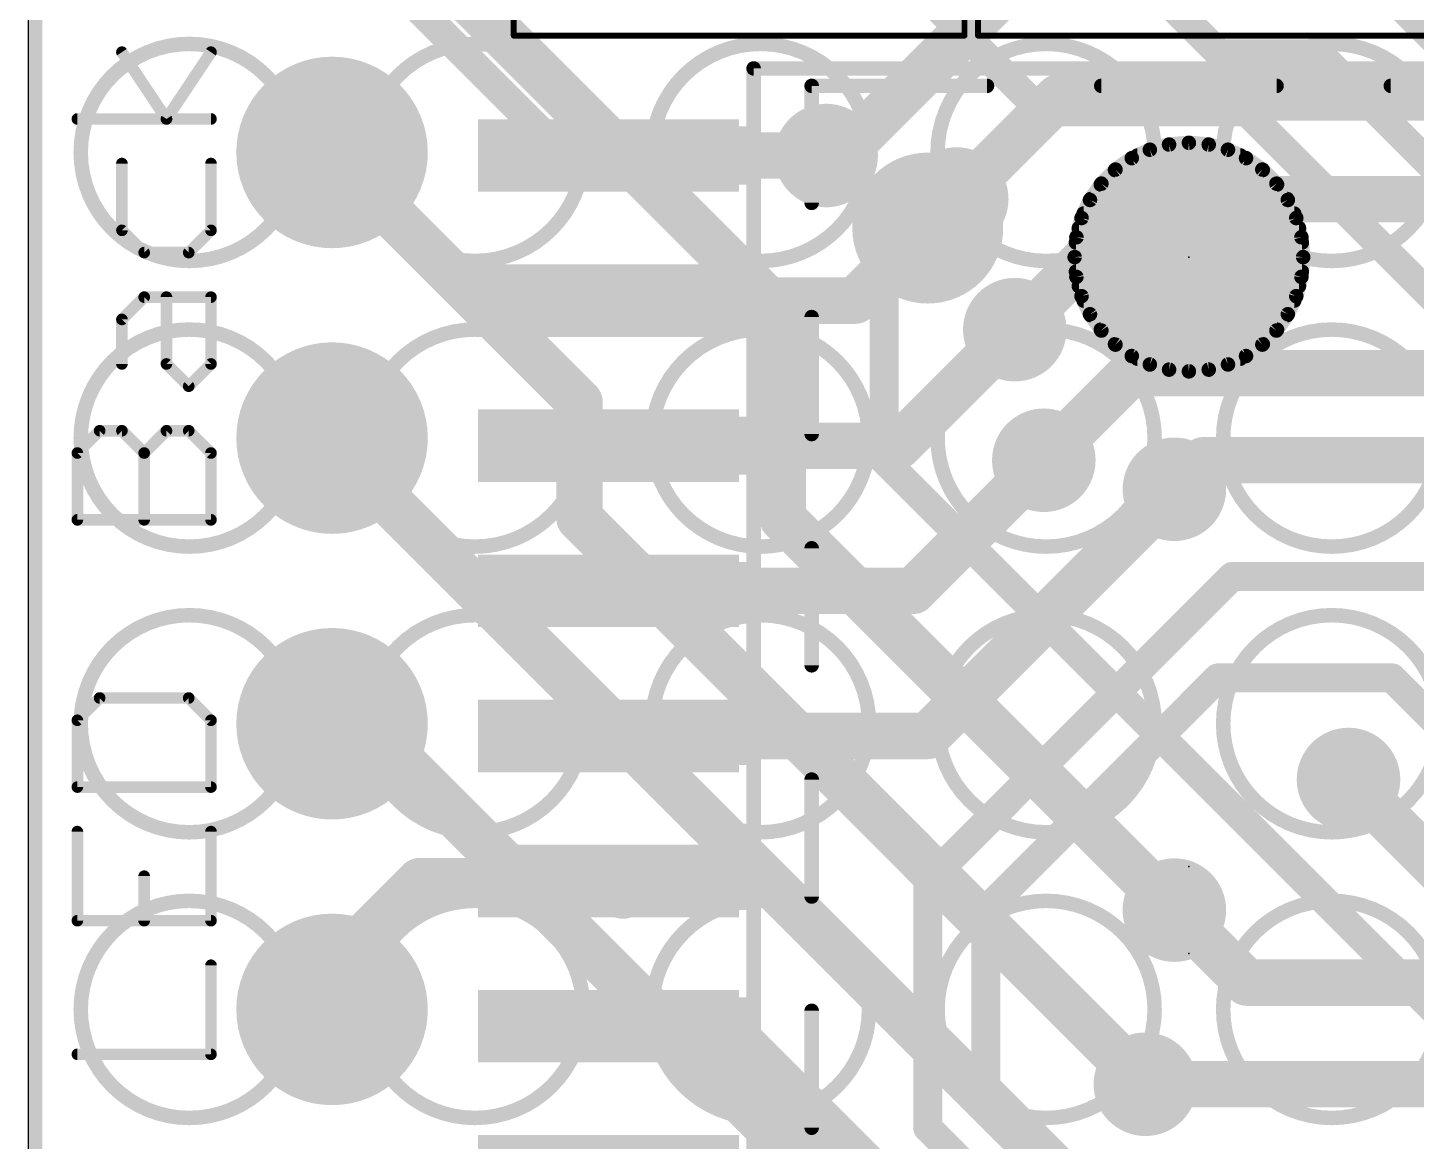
# Model space of a CAD drawing. Extents: x -10.2 to 10.2, y -14 to 14.
# Drawn here: x -10.16 to 1.99, y -2.4 to 7.34 of the extents above; entities that cross this region are included whole.
import ezdxf

# ---------------------------------------------------------------- set-up
doc = ezdxf.new("R2010")
doc.units = 0
for name, color, linetype in [('1', 12, 'CONTINUOUS'), ('16', 132, 'CONTINUOUS'), ('17', 110, 'CONTINUOUS'), ('18', 110, 'CONTINUOUS'), ('20', 53, 'CONTINUOUS'), ('21', 253, 'CONTINUOUS'), ('22', 253, 'CONTINUOUS'), ('23', 53, 'CONTINUOUS'), ('24', 53, 'CONTINUOUS'), ('39', 12, 'CONTINUOUS'), ('41', 12, 'CONTINUOUS'), ('51', 253, 'CONTINUOUS'), ('52', 253, 'CONTINUOUS')]:
    doc.layers.add(name, color=color, linetype=linetype)

# ---------------------------------------------------------------- blocks, each defined once
blk = doc.blocks.new('ROUNDP')
at = {"const_width": 0.5}
blk.add_lwpolyline([(0, -0.25, 1), (0, 0.25, 1), (0, -0.25)], format="xyb", dxfattribs=at)
blk = doc.blocks.new('PIE')
at = {"const_width": 0.5}
blk.add_lwpolyline([(0, -0.25, 1), (0, 0.25, 1), (0, -0.25)], format="xyb", dxfattribs=at)
blk = doc.blocks.new('RECT')
blk.add_solid([(-0.5, -0.5), (0.5, -0.5), (-0.5, 0.5), (0.5, 0.5)])
blk = doc.blocks.new('ROUNDV')
at = {"const_width": 0.5}
blk.add_lwpolyline([(0, -0.25, 1), (0, 0.25, 1), (0, -0.25)], format="xyb", dxfattribs=at)

msp = doc.modelspace()

# ---------------------------------------------------------------- linework, layer by layer
at = {"layer": '1'}
for points, const_width in [([(-2.937, 8.255), (-1.286, 6.604)], 0.254), ([(0.27, 7.112), (-0.873, 8.255)], 0.254), ([(1.127, 8.255), (3.286, 6.096)], 0.254), ([(-5.461, 6.223), (-6.731, 7.493)], 0.254), ([(1.143, 7.112), (0.27, 7.112)], 0.254), ([(3.302, 4.953), (1.143, 7.112)], 0.254), ([(-1.286, 6.604), (0.508, 6.604)], 0.254), ([(0.508, 6.604), (3.429, 3.683)], 0.254), ([(-4.953, 6.223), (-5.461, 6.223)], 0.254), ([(-5.08, 6.223), (-4.953, 6.223)], 0.4064), ([(-4.953, 6.223), (-3.175, 6.223)], 0.4064), ([(-2.032, 5.842), (-2.921, 4.953)], 0.4064), ([(-2.921, 4.953), (-5.08, 4.953)], 0.4064), ([(-2.54, 3.683), (-1.524, 4.699)], 0.4064), ([(-2.54, 3.683), (-5.08, 3.683)], 0.4064), ([(-2.413, 2.413), (-1.27, 3.556)], 0.4064), ([(-2.286, 1.143), (-0.127, 3.302)], 0.4064), ([(-2.413, 2.413), (-5.08, 2.413)], 0.4064), ([(-2.286, -0.127), (0.381, 2.54)], 0.254), ([(0.381, 2.54), (2.54, 2.54)], 0.254), ([(0.254, 1.651), (-1.778, -0.381)], 0.254), ([(1.778, 1.651), (0.254, 1.651)], 0.254), ([(2.286, 1.143), (1.778, 1.651)], 0.254), ([(-2.286, 1.143), (-5.08, 1.143)], 0.4064), ([(1.397, 0.762), (2.286, -0.127)], 0.4064), ([(-6.731, -0.127), (-7.5, -0.896)], 0.4064), ([(-5.08, -0.127), (-6.731, -0.127)], 0.4064), ([(-4.953, -0.254), (-5.08, -0.127)], 0.4064), ([(-2.286, -0.127), (-2.286, -2.286)], 0.254), ([(-0.127, -0.381), (0.508, -1.016)], 0.4064), ([(-1.778, -0.381), (-1.778, -2.032)], 0.254), ([(-7.5, -0.896), (-7.5, -1.25)], 0.4064), ([(0.508, -1.016), (2.54, -1.016)], 0.4064), ([(0.508, -1.016), (1.524, -1.016)], 0.4064), ([(-4.064, -1.397), (-5.08, -1.397)], 0.4064), ([(-1.016, -4.445), (-4.064, -1.397)], 0.4064), ([(-0.381, -1.905), (2.286, -1.905)], 0.4064), ([(-1.778, -2.032), (0.381, -4.191)], 0.254), ([(-2.286, -2.286), (-0.127, -4.445)], 0.254)]:
    msp.add_lwpolyline(points, dxfattribs=dict(at, const_width=const_width))
for points, const_width in [([(0.27, 7.1755, 1), (0.27, 7.0485)], 0.127), ([(0.2251, 7.0671, 1), (0.3149, 7.1569)], 0.127), ([(1.1879, 7.1569, 1), (1.0981, 7.0671)], 0.127), ([(1.143, 7.0485, 1), (1.143, 7.1755)], 0.127), ([(-1.286, 6.6675, 1), (-1.286, 6.5405)], 0.127), ([(-1.3309, 6.5591, 1), (-1.2411, 6.6489)], 0.127), ([(0.5529, 6.6489, 1), (0.4631, 6.5591)], 0.127), ([(0.508, 6.5405, 1), (0.508, 6.6675)], 0.127), ([(-5.461, 6.2865, 1), (-5.461, 6.1595)], 0.127), ([(-5.5059, 6.1781, 1), (-5.4161, 6.2679)], 0.127), ([(-5.08, 6.3246, 1), (-5.08, 6.1214)], 0.2032), ([(-4.953, 6.3246, 1), (-4.953, 6.1214)], 0.2032), ([(-4.953, 6.1214, 1), (-4.953, 6.3246)], 0.2032), ([(-4.953, 6.1595, 1), (-4.953, 6.2865)], 0.127), ([(-3.175, 6.1214, 1), (-3.175, 6.3246)], 0.2032), ([(-1.9602, 5.7702, 1), (-2.1038, 5.9138)], 0.2032), ([(-5.08, 5.0546, 1), (-5.08, 4.8514)], 0.2032), ([(-2.9928, 5.0248, 1), (-2.8492, 4.8812)], 0.2032), ([(-2.921, 4.8514, 1), (-2.921, 5.0546)], 0.2032), ([(-1.4522, 4.6272, 1), (-1.5958, 4.7708)], 0.2032), ([(-5.08, 3.7846, 1), (-5.08, 3.5814)], 0.2032), ([(-2.6118, 3.7548, 1), (-2.4682, 3.6112)], 0.2032), ([(-2.54, 3.5814, 1), (-2.54, 3.7846)], 0.2032), ([(-1.1982, 3.4842, 1), (-1.3418, 3.6278)], 0.2032), ([(-0.0552, 3.2302, 1), (-0.1988, 3.3738)], 0.2032), ([(-5.08, 2.5146, 1), (-5.08, 2.3114)], 0.2032), ([(-2.4848, 2.4848, 1), (-2.3412, 2.3412)], 0.2032), ([(-2.413, 2.3114, 1), (-2.413, 2.5146)], 0.2032), ([(0.381, 2.6035, 1), (0.381, 2.4765)], 0.127), ([(0.4259, 2.4951, 1), (0.3361, 2.5849)], 0.127), ([(0.254, 1.7145, 1), (0.254, 1.5875)], 0.127), ([(0.2989, 1.6061, 1), (0.2091, 1.6959)], 0.127), ([(1.8229, 1.6959, 1), (1.7331, 1.6061)], 0.127), ([(1.778, 1.5875, 1), (1.778, 1.7145)], 0.127), ([(-5.08, 1.2446, 1), (-5.08, 1.0414)], 0.2032), ([(-2.286, 1.0414, 1), (-2.286, 1.2446)], 0.2032), ([(-2.3578, 1.2148, 1), (-2.2142, 1.0712)], 0.2032), ([(1.4688, 0.8338, 1), (1.3252, 0.6902)], 0.2032), ([(-6.731, -0.0254, 1), (-6.731, -0.2286)], 0.2032), ([(-6.6592, -0.1988, 1), (-6.8028, -0.0552)], 0.2032), ([(-5.0082, -0.0552, 1), (-5.1518, -0.1988)], 0.2032), ([(-5.08, -0.2286, 1), (-5.08, -0.0254)], 0.2032), ([(-5.0248, -0.3258, 1), (-4.8812, -0.1822)], 0.2032), ([(-2.2225, -0.127, 1), (-2.3495, -0.127)], 0.127), ([(-2.3309, -0.0821, 1), (-2.2411, -0.1719)], 0.127), ([(-0.0552, -0.3092, 1), (-0.1988, -0.4528)], 0.2032), ([(-1.7145, -0.381, 1), (-1.8415, -0.381)], 0.127), ([(-1.8229, -0.3361, 1), (-1.7331, -0.4259)], 0.127), ([(-7.3984, -0.896, 1), (-7.6016, -0.896)], 0.2032), ([(-7.5718, -0.8242, 1), (-7.4282, -0.9678)], 0.2032), ([(0.508, -0.9144, 1), (0.508, -1.1176)], 0.2032), ([(0.508, -0.9144, 1), (0.508, -1.1176)], 0.2032), ([(0.4362, -1.0878, 1), (0.5798, -0.9442)], 0.2032), ([(1.524, -1.1176, 1), (1.524, -0.9144)], 0.2032), ([(-7.6016, -1.25, 1), (-7.3984, -1.25)], 0.2032), ([(-5.08, -1.2954, 1), (-5.08, -1.4986)], 0.2032), ([(-3.9922, -1.3252, 1), (-4.1358, -1.4688)], 0.2032), ([(-4.064, -1.4986, 1), (-4.064, -1.2954)], 0.2032), ([(-0.381, -1.8034, 1), (-0.381, -2.0066)], 0.2032), ([(-1.7331, -1.9871, 1), (-1.8229, -2.0769)], 0.127), ([(-1.8415, -2.032, 1), (-1.7145, -2.032)], 0.127), ([(-2.2411, -2.2411, 1), (-2.3309, -2.3309)], 0.127), ([(-2.3495, -2.286, 1), (-2.2225, -2.286)], 0.127)]:
    msp.add_lwpolyline(points, format="xyb", dxfattribs=dict(at, const_width=const_width))
at = {"layer": '16'}
for points, const_width in [([(-3.556, 4.826), (-7.493, 8.763)], 0.4064), ([(-3.048, 6.223), (-1.397, 7.874)], 0.4064), ([(-2.032, 5.842), (-1.143, 6.731)], 0.4064), ([(-1.143, 6.731), (5.715, 6.731)], 0.4064), ([(-7.5, 6.25), (-7.5, 6.23)], 0.4064), ([(-7.5, 6.23), (-5.334, 4.064)], 0.4064), ([(-3.175, 6.223), (-3.048, 6.223)], 0.4064), ([(-2.667, 5.207), (-2.032, 5.842)], 0.254), ([(-1.524, 4.699), (-0.381, 5.842)], 0.4064), ([(-0.381, 5.842), (7.112, 5.842)], 0.4064), ([(-2.667, 3.556), (-2.667, 5.207)], 0.254), ([(-3.556, 3.048), (-3.556, 4.826)], 0.4064), ([(-1.27, 3.556), (-0.508, 4.318)], 0.4064), ([(-0.508, 4.318), (5.588, 4.318)], 0.4064), ([(-5.334, 4.064), (-5.334, 3.048)], 0.4064), ([(-7.56, 3.75), (-7.5, 3.75)], 0.4064), ([(-0.889, -2.921), (-7.56, 3.75)], 0.4064), ([(-2.667, 3.556), (2.286, -1.397)], 0.254), ([(-0.127, 3.302), (0.127, 3.556)], 0.4064), ([(0.127, 3.556), (3.556, 3.556)], 0.4064), ([(-5.334, 3.048), (-0.381, -1.905)], 0.4064), ([(-0.127, -0.381), (-3.556, 3.048)], 0.4064), ([(-7.239, 1.27), (-7.259, 1.25)], 0.4064), ([(-1.905, -4.064), (-7.239, 1.27)], 0.4064), ([(-7.259, 1.25), (-7.5, 1.25)], 0.4064), ([(1.397, 0.762), (3.048, -0.889)], 0.4064)]:
    msp.add_lwpolyline(points, dxfattribs=dict(at, const_width=const_width))
for points, const_width in [([(-1.143, 6.8326, 1), (-1.143, 6.6294)], 0.2032), ([(-1.0712, 6.6592, 1), (-1.2148, 6.8028)], 0.2032), ([(-7.3984, 6.25, 1), (-7.6016, 6.25)], 0.2032), ([(-7.6016, 6.23, 1), (-7.3984, 6.23)], 0.2032), ([(-7.4282, 6.3018, 1), (-7.5718, 6.1582)], 0.2032), ([(-3.175, 6.3246, 1), (-3.175, 6.1214)], 0.2032), ([(-3.1198, 6.2948, 1), (-2.9762, 6.1512)], 0.2032), ([(-3.048, 6.1214, 1), (-3.048, 6.3246)], 0.2032), ([(-2.1038, 5.9138, 1), (-1.9602, 5.7702)], 0.2032), ([(-1.9871, 5.7971, 1), (-2.0769, 5.8869)], 0.127), ([(-0.381, 5.9436, 1), (-0.381, 5.7404)], 0.2032), ([(-0.3092, 5.7702, 1), (-0.4528, 5.9138)], 0.2032), ([(-2.6035, 5.207, 1), (-2.7305, 5.207)], 0.127), ([(-2.7119, 5.2519, 1), (-2.6221, 5.1621)], 0.127), ([(-3.4544, 4.826, 1), (-3.6576, 4.826)], 0.2032), ([(-3.6278, 4.7542, 1), (-3.4842, 4.8978)], 0.2032), ([(-1.5958, 4.7708, 1), (-1.4522, 4.6272)], 0.2032), ([(-0.508, 4.4196, 1), (-0.508, 4.2164)], 0.2032), ([(-0.4362, 4.2462, 1), (-0.5798, 4.3898)], 0.2032), ([(-5.2324, 4.064, 1), (-5.4356, 4.064)], 0.2032), ([(-5.4058, 3.9922, 1), (-5.2622, 4.1358)], 0.2032), ([(-7.56, 3.8516, 1), (-7.56, 3.6484)], 0.2032), ([(-7.4882, 3.8218, 1), (-7.6318, 3.6782)], 0.2032), ([(-7.5, 3.6484, 1), (-7.5, 3.8516)], 0.2032), ([(-2.6221, 3.6009, 1), (-2.7119, 3.5111)], 0.127), ([(-1.3418, 3.6278, 1), (-1.1982, 3.4842)], 0.2032), ([(0.127, 3.6576, 1), (0.127, 3.4544)], 0.2032), ([(0.1988, 3.4842, 1), (0.0552, 3.6278)], 0.2032), ([(-2.7305, 3.556, 1), (-2.6035, 3.556)], 0.127), ([(-0.1988, 3.3738, 1), (-0.0552, 3.2302)], 0.2032), ([(-5.2622, 3.1198, 1), (-5.4058, 2.9762)], 0.2032), ([(-3.4842, 3.1198, 1), (-3.6278, 2.9762)], 0.2032), ([(-5.4356, 3.048, 1), (-5.2324, 3.048)], 0.2032), ([(-3.6576, 3.048, 1), (-3.4544, 3.048)], 0.2032), ([(-7.1672, 1.3418, 1), (-7.3108, 1.1982)], 0.2032), ([(-7.1672, 1.1982, 1), (-7.3108, 1.3418)], 0.2032), ([(-7.5, 1.3516, 1), (-7.5, 1.1484)], 0.2032), ([(-7.3308, 1.3218, 1), (-7.1872, 1.1782)], 0.2032), ([(-7.259, 1.1484, 1), (-7.259, 1.3516)], 0.2032), ([(1.4688, 0.8338, 1), (1.3252, 0.6902)], 0.2032), ([(-0.1988, -0.4528, 1), (-0.0552, -0.3092)], 0.2032), ([(-0.4528, -1.9768, 1), (-0.3092, -1.8332)], 0.2032)]:
    msp.add_lwpolyline(points, format="xyb", dxfattribs=dict(at, const_width=const_width))
at = {"layer": '20'}
msp.add_line((-10.16, 11.43), (-10.16, -11.43), dxfattribs=at)
at = {"layer": '21'}
for points, const_width in [([(-8.9496, 6.5428), (-9.3394, 7.1275)], 0.1016), ([(-8.5598, 7.1275), (-8.9496, 6.5428)], 0.1016), ([(3.81, 6.985), (-3.81, 6.985)], 0.127), ([(-3.81, 6.985), (-3.81, -8.509)], 0.127), ([(-8.5598, 6.5428), (-9.7292, 6.5428)], 0.1016), ([(-9.3394, 6.153), (-9.3394, 5.5683)], 0.1016), ([(-8.5598, 5.5683), (-8.5598, 6.153)], 0.1016), ([(-9.3394, 5.5683), (-9.1445, 5.3734)], 0.1016), ([(-8.7547, 5.3734), (-8.5598, 5.5683)], 0.1016), ([(-9.1445, 5.3734), (-8.7547, 5.3734)], 0.1016), ([(-9.3394, 4.7887), (-9.1445, 4.9836)], 0.1016), ([(-9.1445, 4.9836), (-8.5598, 4.9836)], 0.1016), ([(-8.9496, 4.3989), (-8.9496, 4.9836)], 0.1016), ([(-8.5598, 4.9836), (-8.5598, 4.3989)], 0.1016), ([(-9.3394, 4.3989), (-9.3394, 4.7887)], 0.1016), ([(-8.7547, 4.204), (-8.9496, 4.3989)], 0.1016), ([(-8.5598, 4.3989), (-8.7547, 4.204)], 0.1016), ([(-9.7292, 3.6193), (-9.5343, 3.8142)], 0.1016), ([(-9.5343, 3.8142), (-9.3394, 3.8142)], 0.1016), ([(-9.3394, 3.8142), (-9.1445, 3.6193)], 0.1016), ([(-9.1445, 3.6193), (-8.9496, 3.8142)], 0.1016), ([(-8.9496, 3.8142), (-8.7547, 3.8142)], 0.1016), ([(-8.7547, 3.8142), (-8.5598, 3.6193)], 0.1016), ([(-9.7292, 3.0346), (-9.7292, 3.6193)], 0.1016), ([(-9.1445, 3.0346), (-9.1445, 3.6193)], 0.1016), ([(-8.5598, 3.6193), (-8.5598, 3.0346)], 0.1016), ([(-8.5598, 3.0346), (-9.7292, 3.0346)], 0.1016), ([(-9.5343, 1.4754), (-9.7292, 1.2805)], 0.1016), ([(-8.7547, 1.4754), (-9.5343, 1.4754)], 0.1016), ([(-8.5598, 1.2805), (-8.7547, 1.4754)], 0.1016), ([(-9.7292, 1.2805), (-9.7292, 0.6958)], 0.1016), ([(-8.5598, 0.6958), (-8.5598, 1.2805)], 0.1016), ([(-9.7292, 0.6958), (-8.5598, 0.6958)], 0.1016), ([(-9.7292, 0.306), (-9.7292, -0.4736)], 0.1016), ([(-8.5598, -0.4736), (-8.5598, 0.306)], 0.1016), ([(-9.1445, -0.4736), (-9.1445, -0.0838)], 0.1016), ([(-9.7292, -0.4736), (-8.5598, -0.4736)], 0.1016), ([(-8.5598, -1.643), (-8.5598, -0.8634)], 0.1016), ([(-9.7292, -1.643), (-8.5598, -1.643)], 0.1016)]:
    msp.add_lwpolyline(points, dxfattribs=dict(at, const_width=const_width))
for points, const_width in [([(-9.3183, 7.1415, 1), (-9.3605, 7.1134)], 0.0508), ([(-8.5387, 7.1134, 1), (-8.5809, 7.1415)], 0.0508), ([(-3.7782, 6.985, 1), (-3.8418, 6.985)], 0.0635), ([(-3.81, 7.0168, 1), (-3.81, 6.9533)], 0.0635), ([(-9.7292, 6.5682, 1), (-9.7292, 6.5174)], 0.0508), ([(-8.9707, 6.5568, 1), (-8.9285, 6.5287)], 0.0508), ([(-8.9707, 6.5287, 1), (-8.9285, 6.5568)], 0.0508), ([(-8.5598, 6.5174, 1), (-8.5598, 6.5682)], 0.0508), ([(-9.314, 6.153, 1), (-9.3648, 6.153)], 0.0508), ([(-8.5344, 6.153, 1), (-8.5852, 6.153)], 0.0508), ([(-2.286, 5.334, 1), (-2.286, 5.842, 1), (-2.286, 5.334)], 0.8128), ([(-9.3214, 5.5862, 1), (-9.3574, 5.5503)], 0.0508), ([(-9.3648, 5.5683, 1), (-9.314, 5.5683)], 0.0508), ([(-8.5852, 5.5683, 1), (-8.5344, 5.5683)], 0.0508), ([(-8.5418, 5.5503, 1), (-8.5778, 5.5862)], 0.0508), ([(-9.1445, 5.3988, 1), (-9.1445, 5.348)], 0.0508), ([(-9.1625, 5.3554, 1), (-9.1265, 5.3913)], 0.0508), ([(-8.7727, 5.3913, 1), (-8.7367, 5.3554)], 0.0508), ([(-8.7547, 5.348, 1), (-8.7547, 5.3988)], 0.0508), ([(-9.1445, 5.009, 1), (-9.1445, 4.9582)], 0.0508), ([(-9.1265, 4.9656, 1), (-9.1625, 5.0015)], 0.0508), ([(-8.9242, 4.9836, 1), (-8.975, 4.9836)], 0.0508), ([(-8.5344, 4.9836, 1), (-8.5852, 4.9836)], 0.0508), ([(-8.5598, 4.9582, 1), (-8.5598, 5.009)], 0.0508), ([(-9.314, 4.7887, 1), (-9.3648, 4.7887)], 0.0508), ([(-9.3574, 4.8066, 1), (-9.3214, 4.7707)], 0.0508), ([(-9.3648, 4.3989, 1), (-9.314, 4.3989)], 0.0508), ([(-8.9316, 4.4168, 1), (-8.9676, 4.3809)], 0.0508), ([(-8.975, 4.3989, 1), (-8.9242, 4.3989)], 0.0508), ([(-8.5852, 4.3989, 1), (-8.5344, 4.3989)], 0.0508), ([(-8.5418, 4.3809, 1), (-8.5778, 4.4168)], 0.0508), ([(-8.7727, 4.2219, 1), (-8.7367, 4.186)], 0.0508), ([(-8.7727, 4.186, 1), (-8.7367, 4.2219)], 0.0508), ([(-9.5343, 3.8396, 1), (-9.5343, 3.7888)], 0.0508), ([(-9.5163, 3.7962, 1), (-9.5523, 3.8321)], 0.0508), ([(-9.3214, 3.8321, 1), (-9.3574, 3.7962)], 0.0508), ([(-9.3394, 3.7888, 1), (-9.3394, 3.8396)], 0.0508), ([(-8.9496, 3.8396, 1), (-8.9496, 3.7888)], 0.0508), ([(-8.9316, 3.7962, 1), (-8.9676, 3.8321)], 0.0508), ([(-8.7367, 3.8321, 1), (-8.7727, 3.7962)], 0.0508), ([(-8.7547, 3.7888, 1), (-8.7547, 3.8396)], 0.0508), ([(-9.7038, 3.6193, 1), (-9.7546, 3.6193)], 0.0508), ([(-9.7472, 3.6372, 1), (-9.7112, 3.6013)], 0.0508), ([(-9.1191, 3.6193, 1), (-9.1699, 3.6193)], 0.0508), ([(-9.1625, 3.6372, 1), (-9.1265, 3.6013)], 0.0508), ([(-9.1625, 3.6013, 1), (-9.1265, 3.6372)], 0.0508), ([(-8.5344, 3.6193, 1), (-8.5852, 3.6193)], 0.0508), ([(-8.5778, 3.6013, 1), (-8.5418, 3.6372)], 0.0508), ([(-9.7292, 3.06, 1), (-9.7292, 3.0092)], 0.0508), ([(-9.7546, 3.0346, 1), (-9.7038, 3.0346)], 0.0508), ([(-9.1699, 3.0346, 1), (-9.1191, 3.0346)], 0.0508), ([(-8.5852, 3.0346, 1), (-8.5344, 3.0346)], 0.0508), ([(-8.5598, 3.0092, 1), (-8.5598, 3.06)], 0.0508), ([(-9.5343, 1.5008, 1), (-9.5343, 1.45)], 0.0508), ([(-9.5163, 1.4574, 1), (-9.5523, 1.4933)], 0.0508), ([(-8.7367, 1.4933, 1), (-8.7727, 1.4574)], 0.0508), ([(-8.7547, 1.45, 1), (-8.7547, 1.5008)], 0.0508), ([(-9.7038, 1.2805, 1), (-9.7546, 1.2805)], 0.0508), ([(-9.7472, 1.2984, 1), (-9.7112, 1.2625)], 0.0508), ([(-8.5344, 1.2805, 1), (-8.5852, 1.2805)], 0.0508), ([(-8.5778, 1.2625, 1), (-8.5418, 1.2984)], 0.0508), ([(-9.7292, 0.7212, 1), (-9.7292, 0.6704)], 0.0508), ([(-8.5598, 0.6704, 1), (-8.5598, 0.7212)], 0.0508), ([(-9.7546, 0.6958, 1), (-9.7038, 0.6958)], 0.0508), ([(-8.5852, 0.6958, 1), (-8.5344, 0.6958)], 0.0508), ([(-9.7038, 0.306, 1), (-9.7546, 0.306)], 0.0508), ([(-8.5344, 0.306, 1), (-8.5852, 0.306)], 0.0508), ([(-9.1191, -0.0838, 1), (-9.1699, -0.0838)], 0.0508), ([(-9.7292, -0.4482, 1), (-9.7292, -0.499)], 0.0508), ([(-9.7546, -0.4736, 1), (-9.7038, -0.4736)], 0.0508), ([(-9.1699, -0.4736, 1), (-9.1191, -0.4736)], 0.0508), ([(-8.5852, -0.4736, 1), (-8.5344, -0.4736)], 0.0508), ([(-8.5598, -0.499, 1), (-8.5598, -0.4482)], 0.0508), ([(-8.5344, -0.8634, 1), (-8.5852, -0.8634)], 0.0508), ([(-9.7292, -1.6176, 1), (-9.7292, -1.6684)], 0.0508), ([(-8.5852, -1.643, 1), (-8.5344, -1.643)], 0.0508), ([(-8.5598, -1.6684, 1), (-8.5598, -1.6176)], 0.0508)]:
    msp.add_lwpolyline(points, format="xyb", dxfattribs=dict(at, const_width=const_width))
at = {"layer": '22', "const_width": 0.127}
msp.add_lwpolyline([(-10.1, 10.1), (-10.1, -10.1)], dxfattribs=at)
at = {"layer": '23'}
for p in [(0, 5.334), (0, -0.762)]:
    msp.add_point(p, dxfattribs=at)
at = {"layer": '24'}
msp.add_point((0, 0), dxfattribs=at)
at = {"layer": '39', "const_width": 0.0508}
for points in [[(-5.91, 7.272), (-5.91, 9.238)], [(-1.964, 9.238), (-1.964, 7.272)], [(-1.846, 7.272), (-1.846, 9.238)], [(-1.964, 7.272), (-5.91, 7.272)], [(2.1, 7.272), (-1.846, 7.272)]]:
    msp.add_lwpolyline(points, dxfattribs=at)
at = {"layer": '39', "const_width": 0.0254}
for points in [[(-5.91, 7.2847, 1), (-5.91, 7.2593)], [(-1.964, 7.2593, 1), (-1.964, 7.2847)], [(-1.846, 7.2847, 1), (-1.846, 7.2593)], [(-5.9227, 7.272, 1), (-5.8973, 7.272)], [(-1.9767, 7.272, 1), (-1.9513, 7.272)], [(-1.8587, 7.272, 1), (-1.8333, 7.272)]]:
    msp.add_lwpolyline(points, format="xyb", dxfattribs=at)
at = {"layer": '41', "const_width": 0.127}
for points in [[(-0.342, 6.2737), (-0.5, 6.2)], [(-0.1736, 6.3188), (-0.342, 6.2737)], [(0, 6.334), (-0.1736, 6.3188)], [(0.1736, 6.3188), (0, 6.334)], [(0.342, 6.2737), (0.1736, 6.3188)], [(0.5, 6.2), (0.342, 6.2737)], [(-0.5, 6.2), (-0.6428, 6.1)], [(-0.4507, 6.223), (0.4507, 6.223)], [(0.6428, 6.1), (0.5, 6.2)], [(-0.6428, 6.1), (-0.766, 5.9768)], [(-0.6468, 6.096), (0.6468, 6.096)], [(0.766, 5.9768), (0.6428, 6.1)], [(-0.766, 5.9768), (-0.866, 5.834)], [(-0.7715, 5.969), (0.7715, 5.969)], [(0.866, 5.834), (0.766, 5.9768)], [(-0.866, 5.834), (-0.9397, 5.676)], [(-0.8604, 5.842), (0.8604, 5.842)], [(0.9397, 5.676), (0.866, 5.834)], [(-0.9397, 5.676), (-0.9848, 5.5076)], [(-0.9215, 5.715), (0.9215, 5.715)], [(0.9848, 5.5076), (0.9397, 5.676)], [(-0.9633, 5.588), (0.9633, 5.588)], [(-0.9848, 5.5076), (-1, 5.334)], [(-0.9889, 5.461), (0.9889, 5.461)], [(1, 5.334), (0.9848, 5.5076)], [(-1, 5.334), (-0.9848, 5.1604)], [(-1, 5.334), (1, 5.334)], [(0.9848, 5.1604), (1, 5.334)], [(-0.9889, 5.207), (0.9889, 5.207)], [(-0.9848, 5.1604), (-0.9397, 4.992)], [(-0.9633, 5.08), (0.9633, 5.08)], [(0.9397, 4.992), (0.9848, 5.1604)], [(-0.9397, 4.992), (-0.866, 4.834)], [(-0.9215, 4.953), (0.9215, 4.953)], [(0.866, 4.834), (0.9397, 4.992)], [(-0.866, 4.834), (-0.766, 4.6912)], [(-0.8604, 4.826), (0.8604, 4.826)], [(0.766, 4.6912), (0.866, 4.834)], [(-0.7715, 4.699), (0.7715, 4.699)], [(-0.766, 4.6912), (-0.6428, 4.568)], [(0.6428, 4.568), (0.766, 4.6912)], [(-0.6468, 4.572), (0.6468, 4.572)], [(-0.6428, 4.568), (-0.5, 4.468)], [(0.5, 4.468), (0.6428, 4.568)], [(-0.5, 4.468), (-0.342, 4.3943)], [(-0.4507, 4.445), (0.4507, 4.445)], [(0.342, 4.3943), (0.5, 4.468)], [(-0.342, 4.3943), (-0.1736, 4.3492)], [(-0.1736, 4.3492), (0, 4.334)], [(0, 4.334), (0.1736, 4.3492)], [(0.1736, 4.3492), (0.342, 4.3943)]]:
    msp.add_lwpolyline(points, dxfattribs=at)
at = {"layer": '41', "const_width": 0.0635}
for points in [[(-0.3502, 6.3044, 1), (-0.3338, 6.243)], [(-0.3286, 6.2449, 1), (-0.3554, 6.3025)], [(-0.1764, 6.3504, 1), (-0.1709, 6.2872)], [(-0.1654, 6.2881, 1), (-0.1819, 6.3495)], [(0.0028, 6.3656, 1), (-0.0028, 6.3024)], [(0.0028, 6.3024, 1), (-0.0028, 6.3656)], [(0.1819, 6.3495, 1), (0.1654, 6.2881)], [(0.1709, 6.2872, 1), (0.1764, 6.3504)], [(0.3554, 6.3025, 1), (0.3286, 6.2449)], [(0.3338, 6.243, 1), (0.3502, 6.3044)], [(-0.5134, 6.2288, 1), (-0.4866, 6.1712)], [(-0.4818, 6.174, 1), (-0.5182, 6.226)], [(-0.4507, 6.2547, 1), (-0.4507, 6.1913)], [(0.4507, 6.1913, 1), (0.4507, 6.2547)], [(0.5182, 6.226, 1), (0.4818, 6.174)], [(0.4866, 6.1712, 1), (0.5134, 6.2288)], [(-0.6468, 6.1277, 1), (-0.6468, 6.0643)], [(-0.661, 6.1261, 1), (-0.6246, 6.074)], [(-0.6203, 6.0776, 1), (-0.6652, 6.1225)], [(0.6652, 6.1225, 1), (0.6203, 6.0776)], [(0.6246, 6.074, 1), (0.661, 6.1261)], [(0.6468, 6.0643, 1), (0.6468, 6.1277)], [(-0.7715, 6.0008, 1), (-0.7715, 5.9373)], [(-0.7885, 5.9992, 1), (-0.7436, 5.9543)], [(-0.74, 5.9586, 1), (-0.7921, 5.995)], [(0.7921, 5.995, 1), (0.74, 5.9586)], [(0.7436, 5.9543, 1), (0.7885, 5.9992)], [(0.7715, 5.9373, 1), (0.7715, 6.0008)], [(-0.892, 5.8522, 1), (-0.84, 5.8158)], [(-0.8372, 5.8206, 1), (-0.8948, 5.8474)], [(-0.8604, 5.8738, 1), (-0.8604, 5.8103)], [(0.8948, 5.8474, 1), (0.8372, 5.8206)], [(0.84, 5.8158, 1), (0.892, 5.8522)], [(0.8604, 5.8103, 1), (0.8604, 5.8738)], [(-0.9685, 5.6894, 1), (-0.9109, 5.6626)], [(-0.909, 5.6678, 1), (-0.9704, 5.6842)], [(-0.9215, 5.7467, 1), (-0.9215, 5.6833)], [(0.9704, 5.6842, 1), (0.909, 5.6678)], [(0.9109, 5.6626, 1), (0.9685, 5.6894)], [(0.9215, 5.6833, 1), (0.9215, 5.7467)], [(-0.9633, 5.6197, 1), (-0.9633, 5.5563)], [(0.9633, 5.5563, 1), (0.9633, 5.6197)], [(-0.9889, 5.4928, 1), (-0.9889, 5.4293)], [(-1.0155, 5.5159, 1), (-0.9541, 5.4994)], [(-0.9532, 5.5049, 1), (-1.0164, 5.5104)], [(1.0164, 5.5104, 1), (0.9532, 5.5049)], [(0.9541, 5.4994, 1), (1.0155, 5.5159)], [(0.9889, 5.4293, 1), (0.9889, 5.4928)], [(-0.9684, 5.3368, 1), (-1.0316, 5.3312)], [(-1, 5.3658, 1), (-1, 5.3023)], [(-1.0316, 5.3368, 1), (-0.9684, 5.3312)], [(1.0316, 5.3312, 1), (0.9684, 5.3368)], [(0.9684, 5.3312, 1), (1.0316, 5.3368)], [(1, 5.3023, 1), (1, 5.3658)], [(-0.9889, 5.2387, 1), (-0.9889, 5.1753)], [(0.9889, 5.1753, 1), (0.9889, 5.2387)], [(-0.9541, 5.1686, 1), (-1.0155, 5.1521)], [(-1.0164, 5.1576, 1), (-0.9532, 5.1631)], [(-0.9633, 5.1117, 1), (-0.9633, 5.0483)], [(0.9532, 5.1631, 1), (1.0164, 5.1576)], [(1.0155, 5.1521, 1), (0.9541, 5.1686)], [(0.9633, 5.0483, 1), (0.9633, 5.1117)], [(-0.9109, 5.0054, 1), (-0.9685, 4.9786)], [(-0.9704, 4.9838, 1), (-0.909, 5.0002)], [(-0.9215, 4.9848, 1), (-0.9215, 4.9213)], [(0.909, 5.0002, 1), (0.9704, 4.9838)], [(0.9685, 4.9786, 1), (0.9109, 5.0054)], [(0.9215, 4.9213, 1), (0.9215, 4.9848)], [(-0.84, 4.8522, 1), (-0.892, 4.8158)], [(-0.8948, 4.8206, 1), (-0.8372, 4.8474)], [(-0.8604, 4.8578, 1), (-0.8604, 4.7943)], [(0.8372, 4.8474, 1), (0.8948, 4.8206)], [(0.892, 4.8158, 1), (0.84, 4.8522)], [(0.8604, 4.7943, 1), (0.8604, 4.8578)], [(-0.7715, 4.7307, 1), (-0.7715, 4.6673)], [(-0.7436, 4.7137, 1), (-0.7885, 4.6688)], [(-0.7921, 4.673, 1), (-0.74, 4.7094)], [(0.74, 4.7094, 1), (0.7921, 4.673)], [(0.7885, 4.6688, 1), (0.7436, 4.7137)], [(0.7715, 4.6673, 1), (0.7715, 4.7307)], [(-0.6468, 4.6037, 1), (-0.6468, 4.5403)], [(-0.6246, 4.594, 1), (-0.661, 4.5419)], [(-0.6652, 4.5455, 1), (-0.6203, 4.5904)], [(0.6203, 4.5904, 1), (0.6652, 4.5455)], [(0.661, 4.5419, 1), (0.6246, 4.594)], [(0.6468, 4.5403, 1), (0.6468, 4.6037)], [(-0.4866, 4.4968, 1), (-0.5134, 4.4392)], [(-0.5182, 4.442, 1), (-0.4818, 4.494)], [(-0.4507, 4.4768, 1), (-0.4507, 4.4133)], [(0.4507, 4.4133, 1), (0.4507, 4.4768)], [(0.4818, 4.494, 1), (0.5182, 4.442)], [(0.5134, 4.4392, 1), (0.4866, 4.4968)], [(-0.3338, 4.425, 1), (-0.3502, 4.3636)], [(-0.3554, 4.3655, 1), (-0.3286, 4.4231)], [(-0.1709, 4.3808, 1), (-0.1764, 4.3176)], [(-0.1819, 4.3185, 1), (-0.1654, 4.3799)], [(-0.0028, 4.3656, 1), (0.0028, 4.3024)], [(-0.0028, 4.3024, 1), (0.0028, 4.3656)], [(0.1654, 4.3799, 1), (0.1819, 4.3185)], [(0.1764, 4.3176, 1), (0.1709, 4.3808)], [(0.3286, 4.4231, 1), (0.3554, 4.3655)], [(0.3502, 4.3636, 1), (0.3338, 4.425)]]:
    msp.add_lwpolyline(points, format="xyb", dxfattribs=at)
at = {"layer": '51', "const_width": 0.0635}
for points in [[(-3.7782, 6.985, 1), (-3.8418, 6.985)], [(-3.81, 7.0168, 1), (-3.81, 6.9533)], [(-3.2702, 6.8326, 1), (-3.3338, 6.8326)], [(-3.302, 6.8643, 1), (-3.302, 6.8009)], [(-1.7673, 6.8009, 1), (-1.7673, 6.8643)], [(-0.7673, 6.8643, 1), (-0.7673, 6.8009)], [(0.7673, 6.8009, 1), (0.7673, 6.8643)], [(1.7673, 6.8643, 1), (1.7673, 6.8009)], [(-3.3338, 5.809, 1), (-3.2702, 5.809)], [(-3.2702, 4.809, 1), (-3.3338, 4.809)], [(-3.3338, 3.7853, 1), (-3.2702, 3.7853)], [(-3.2702, 2.7853, 1), (-3.3338, 2.7853)], [(-3.3338, 1.7617, 1), (-3.2702, 1.7617)], [(-3.2702, 0.7617, 1), (-3.3338, 0.7617)], [(-3.3338, -0.262, 1), (-3.2702, -0.262)], [(-3.2702, -1.262, 1), (-3.3338, -1.262)], [(-3.3338, -2.2856, 1), (-3.2702, -2.2856)]]:
    msp.add_lwpolyline(points, format="xyb", dxfattribs=at)
at = {"layer": '51', "const_width": 0.127}
for points in [[(3.81, 6.985), (-3.81, 6.985)], [(-3.81, 6.985), (-3.81, -8.509)], [(-1.7673, 6.8326), (-3.302, 6.8326)], [(-3.302, 6.8326), (-3.302, 5.809)], [(0.7673, 6.8326), (-0.7673, 6.8326)], [(3.302, 6.8326), (1.7673, 6.8326)], [(-3.302, 4.809), (-3.302, 3.7853)], [(-3.302, 2.7853), (-3.302, 1.7617)], [(-3.302, 0.7617), (-3.302, -0.262)], [(-3.302, -1.262), (-3.302, -2.2856)]]:
    msp.add_lwpolyline(points, dxfattribs=at)
at = {"layer": '52', "const_width": 0.127}
msp.add_lwpolyline([(-10.1, 10.1), (-10.1, -10.1)], dxfattribs=at)
for points in [[(-8.75, 5.3, 1), (-8.75, 7.2, 1), (-8.75, 5.3)], [(-6.25, 5.3, 1), (-6.25, 7.2, 1), (-6.25, 5.3)], [(-3.75, 5.3, 1), (-3.75, 7.2, 1), (-3.75, 5.3)], [(-1.25, 5.3, 1), (-1.25, 7.2, 1), (-1.25, 5.3)], [(1.25, 5.3, 1), (1.25, 7.2, 1), (1.25, 5.3)], [(-8.75, 2.8, 1), (-8.75, 4.7, 1), (-8.75, 2.8)], [(-6.25, 2.8, 1), (-6.25, 4.7, 1), (-6.25, 2.8)], [(-3.75, 2.8, 1), (-3.75, 4.7, 1), (-3.75, 2.8)], [(-1.25, 2.8, 1), (-1.25, 4.7, 1), (-1.25, 2.8)], [(1.25, 2.8, 1), (1.25, 4.7, 1), (1.25, 2.8)], [(-8.75, 0.3, 1), (-8.75, 2.2, 1), (-8.75, 0.3)], [(-6.25, 0.3, 1), (-6.25, 2.2, 1), (-6.25, 0.3)], [(-3.75, 0.3, 1), (-3.75, 2.2, 1), (-3.75, 0.3)], [(-1.25, 0.3, 1), (-1.25, 2.2, 1), (-1.25, 0.3)], [(1.25, 0.3, 1), (1.25, 2.2, 1), (1.25, 0.3)], [(-8.75, -2.2, 1), (-8.75, -0.3, 1), (-8.75, -2.2)], [(-6.25, -2.2, 1), (-6.25, -0.3, 1), (-6.25, -2.2)], [(-3.75, -2.2, 1), (-3.75, -0.3, 1), (-3.75, -2.2)], [(-1.25, -2.2, 1), (-1.25, -0.3, 1), (-1.25, -2.2)], [(1.25, -2.2, 1), (1.25, -0.3, 1), (1.25, -2.2)]]:
    msp.add_lwpolyline(points, format="xyb", dxfattribs=at)

# ---------------------------------------------------------------- block references
at = {"layer": '1', "xscale": 0.635, "yscale": 2.286, "rotation": 270}
for p in [(-5.08, 6.223), (-5.08, 4.953), (-5.08, 3.683), (-5.08, 2.413), (-5.08, 1.143), (-5.08, -0.127), (-5.08, -1.397), (-5.08, -2.667)]:
    msp.add_blockref('RECT', p, dxfattribs=at)
at = {"layer": '1'}
msp.add_blockref('PIE', (0, 5.334), dxfattribs=at)
at = {"layer": '17', "xscale": 1.6764, "yscale": 1.6764, "rotation": 270}
for p in [(-7.5, 6.25), (-7.5, 6.25), (-7.5, 3.75), (-7.5, 3.75), (-7.5, 1.25), (-7.5, 1.25), (-7.5, -1.25), (-7.5, -1.25)]:
    msp.add_blockref('ROUNDP', p, dxfattribs=at)
at = {"layer": '18', "xscale": 0.9064, "yscale": 0.9064}
for p in [(-3.175, 6.223), (-3.175, 6.223), (-2.032, 5.842), (-2.032, 5.842), (-1.524, 4.699), (-1.524, 4.699), (-1.27, 3.556), (-1.27, 3.556), (-0.127, 3.302), (-0.127, 3.302), (1.397, 0.762), (1.397, 0.762), (-0.127, -0.381), (-0.127, -0.381), (-0.381, -1.905), (-0.381, -1.905)]:
    msp.add_blockref('ROUNDV', p, dxfattribs=at)
at = {"layer": '51', "xscale": 0.508, "rotation": 270}
for p, yscale in [((-4.7308, 6.223), 1.7145), ((-4.7307, 4.953), 1.7144), ((-4.7307, 3.683), 1.7144), ((-4.7307, 2.413), 1.7144), ((-4.7307, 1.143), 1.7144), ((-4.7307, -0.127), 1.7144), ((-4.7307, -1.397), 1.7144)]:
    msp.add_blockref('RECT', p, dxfattribs=dict(at, yscale=yscale))

doc.saveas('drawing.dxf')
